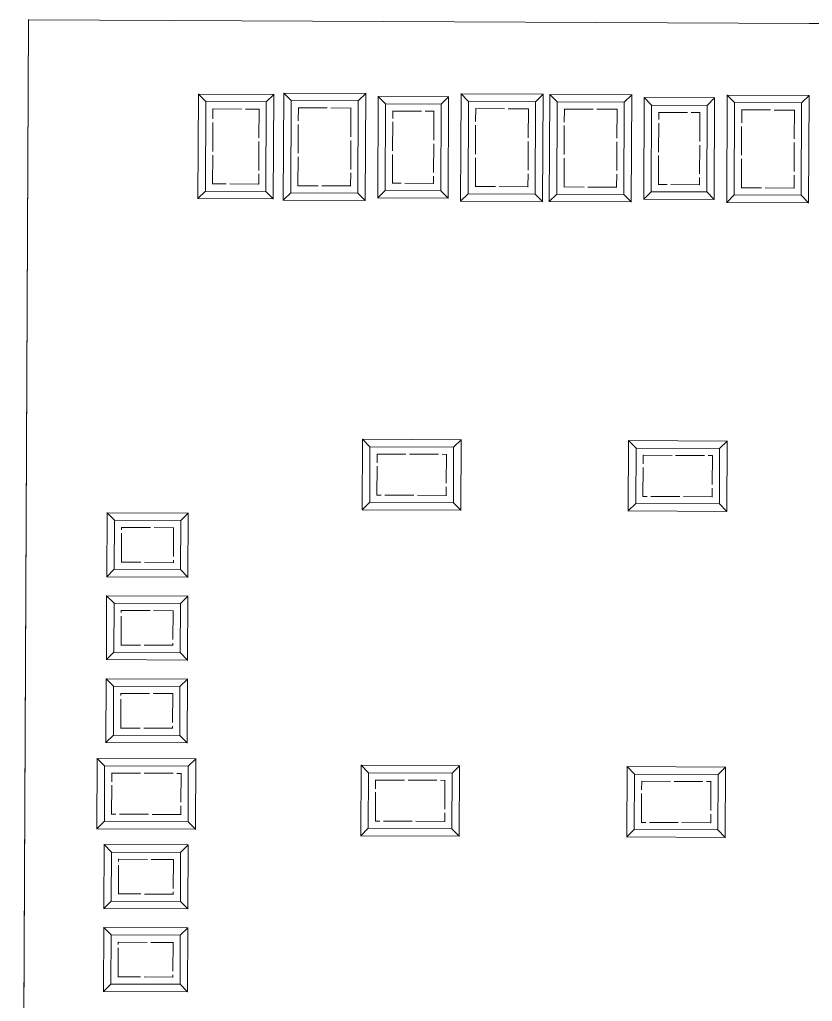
# Model space of a CAD drawing. Header units: metres. Extents: x 241585 to 241700, y 1156640 to 1156774.
# Drawn here: x 241585.2 to 241640.2, y 1156706 to 1156774 of the extents above; entities that cross this region are included whole.
import ezdxf

# ---------------------------------------------------------------- set-up
doc = ezdxf.new("R2010")
doc.units = ezdxf.units.M
doc.linetypes.add('DASHED', pattern=[2.25, 2, -0.25])
doc.layers.add('Velddata', color=7, linetype='Continuous')

# ---------------------------------------------------------------- blocks, each defined once
blk = doc.blocks.new('INVISIBLE')
at = {"color": 0, "linetype": 'Continuous', "lineweight": 9}
for p, q in [((-0.0125, 0), (0.0125, 0)), ((0, -0.0125), (0, 0.0125))]:
    blk.add_line(p, q, dxfattribs=at)

msp = doc.modelspace()

# ---------------------------------------------------------------- linework, layer by layer
at = {"layer": 'Velddata', "color": 1, "linetype": 'Continuous', "lineweight": 0}
for p, q in [((241585.484, 1156694.982, 29.43), (241585.848, 1156774.036, 29.43)), ((241585.848, 1156774.036, 29.43), (241640.003, 1156773.787, 29.43)), ((241687.937, 1156773.566, 29.43), (241640.003, 1156773.787, 29.43))]:
    msp.add_line(p, q, dxfattribs=at)
at = {"layer": 'Velddata', "color": 5, "linetype": 'Continuous', "lineweight": 0}
for p, q in [((241603.516, 1156761.525, 29.43), (241603.55, 1156768.955, 29.43)), ((241603.55, 1156768.955, 29.43), (241604.063, 1156768.437, 28.4)), ((241603.55, 1156768.955, 29.43), (241609.23, 1156768.929, 29.43)), ((241608.713, 1156768.416, 28.4), (241609.23, 1156768.929, 29.43)), ((241609.23, 1156768.929, 29.43), (241609.196, 1156761.499, 29.43)), ((241597.591, 1156761.652, 29.43), (241597.625, 1156768.882, 29.43)), ((241597.625, 1156768.882, 29.43), (241598.137, 1156768.365, 28.4)), ((241597.625, 1156768.882, 29.43), (241602.855, 1156768.858, 29.43)), ((241598.109, 1156762.165, 28.4), (241598.137, 1156768.365, 28.4)), ((241598.137, 1156768.365, 28.4), (241602.337, 1156768.345, 28.4)), ((241602.337, 1156768.345, 28.4), (241602.309, 1156762.145, 28.4)), ((241602.337, 1156768.345, 28.4), (241602.855, 1156768.858, 29.43)), ((241602.855, 1156768.858, 29.43), (241602.821, 1156761.628, 29.43)), ((241604.033, 1156762.038, 28.4), (241604.063, 1156768.437, 28.4)), ((241604.063, 1156768.437, 28.4), (241608.713, 1156768.416, 28.4)), ((241608.713, 1156768.416, 28.4), (241608.683, 1156762.016, 28.4)), ((241610.067, 1156761.695, 29.43), (241610.099, 1156768.725, 29.43)), ((241610.612, 1156768.207, 28.4), (241610.099, 1156768.725, 29.43)), ((241610.099, 1156768.725, 29.43), (241614.979, 1156768.702, 29.43)), ((241614.462, 1156768.19, 28.4), (241614.979, 1156768.702, 29.43)), ((241614.979, 1156768.702, 29.43), (241614.947, 1156761.672, 29.43)), ((241615.816, 1156761.468, 29.43), (241615.85, 1156768.898, 29.43)), ((241615.85, 1156768.898, 29.43), (241616.362, 1156768.381, 28.4)), ((241615.85, 1156768.898, 29.43), (241621.53, 1156768.872, 29.43)), ((241616.333, 1156761.981, 28.4), (241616.362, 1156768.381, 28.4)), ((241616.362, 1156768.381, 28.4), (241621.012, 1156768.359, 28.4)), ((241621.012, 1156768.359, 28.4), (241620.983, 1156761.959, 28.4)), ((241621.012, 1156768.359, 28.4), (241621.53, 1156768.872, 29.43)), ((241621.53, 1156768.872, 29.43), (241621.496, 1156761.442, 29.43)), ((241621.966, 1156761.44, 29.43), (241622, 1156768.87, 29.43)), ((241622.512, 1156768.352, 28.4), (241622, 1156768.87, 29.43)), ((241622, 1156768.87, 29.43), (241627.68, 1156768.844, 29.43)), ((241622.483, 1156761.953, 28.4), (241622.512, 1156768.352, 28.4)), ((241622.512, 1156768.352, 28.4), (241627.162, 1156768.331, 28.4)), ((241627.162, 1156768.331, 28.4), (241627.133, 1156761.931, 28.4)), ((241627.162, 1156768.331, 28.4), (241627.68, 1156768.844, 29.43)), ((241627.68, 1156768.844, 29.43), (241627.646, 1156761.414, 29.43)), ((241628.516, 1156761.61, 29.43), (241628.549, 1156768.64, 29.43)), ((241628.549, 1156768.64, 29.43), (241629.061, 1156768.122, 28.4)), ((241628.549, 1156768.64, 29.43), (241633.429, 1156768.617, 29.43)), ((241632.911, 1156768.105, 28.4), (241633.429, 1156768.617, 29.43)), ((241633.429, 1156768.617, 29.43), (241633.396, 1156761.587, 29.43)), ((241634.265, 1156761.383, 29.43), (241634.3, 1156768.813, 29.43)), ((241634.3, 1156768.813, 29.43), (241634.812, 1156768.296, 28.4)), ((241634.3, 1156768.813, 29.43), (241639.98, 1156768.787, 29.43)), ((241634.783, 1156761.896, 28.4), (241634.812, 1156768.296, 28.4)), ((241634.812, 1156768.296, 28.4), (241639.462, 1156768.274, 28.4)), ((241639.462, 1156768.274, 28.4), (241639.433, 1156761.875, 28.4)), ((241639.462, 1156768.274, 28.4), (241639.98, 1156768.787, 29.43)), ((241639.98, 1156768.787, 29.43), (241639.945, 1156761.357, 29.43)), ((241610.584, 1156762.207, 28.4), (241610.612, 1156768.207, 28.4)), ((241610.612, 1156768.207, 28.4), (241614.462, 1156768.19, 28.4)), ((241614.462, 1156768.19, 28.4), (241614.434, 1156762.19, 28.4)), ((241629.034, 1156762.122, 28.4), (241629.061, 1156768.122, 28.4)), ((241629.061, 1156768.122, 28.4), (241632.911, 1156768.105, 28.4)), ((241632.911, 1156768.105, 28.4), (241632.884, 1156762.105, 28.4)), ((241597.591, 1156761.652, 29.43), (241598.109, 1156762.165, 28.4)), ((241602.309, 1156762.145, 28.4), (241598.109, 1156762.165, 28.4)), ((241602.309, 1156762.145, 28.4), (241602.821, 1156761.628, 29.43)), ((241610.067, 1156761.695, 29.43), (241610.584, 1156762.207, 28.4)), ((241614.434, 1156762.19, 28.4), (241610.584, 1156762.207, 28.4)), ((241614.434, 1156762.19, 28.4), (241614.947, 1156761.672, 29.43)), ((241628.516, 1156761.61, 29.43), (241629.034, 1156762.122, 28.4)), ((241632.884, 1156762.105, 28.4), (241629.034, 1156762.122, 28.4)), ((241602.821, 1156761.628, 29.43), (241597.591, 1156761.652, 29.43)), ((241603.516, 1156761.525, 29.43), (241604.033, 1156762.038, 28.4)), ((241609.196, 1156761.499, 29.43), (241603.516, 1156761.525, 29.43)), ((241608.683, 1156762.016, 28.4), (241604.033, 1156762.038, 28.4)), ((241608.683, 1156762.016, 28.4), (241609.196, 1156761.499, 29.43)), ((241614.947, 1156761.672, 29.43), (241610.067, 1156761.695, 29.43)), ((241615.816, 1156761.468, 29.43), (241616.333, 1156761.981, 28.4)), ((241621.496, 1156761.442, 29.43), (241615.816, 1156761.468, 29.43)), ((241620.983, 1156761.959, 28.4), (241616.333, 1156761.981, 28.4)), ((241620.983, 1156761.959, 28.4), (241621.496, 1156761.442, 29.43)), ((241621.966, 1156761.44, 29.43), (241622.483, 1156761.953, 28.4)), ((241627.646, 1156761.414, 29.43), (241621.966, 1156761.44, 29.43)), ((241627.133, 1156761.931, 28.4), (241622.483, 1156761.953, 28.4)), ((241627.133, 1156761.931, 28.4), (241627.646, 1156761.414, 29.43)), ((241633.396, 1156761.587, 29.43), (241628.516, 1156761.61, 29.43)), ((241632.884, 1156762.105, 28.4), (241633.396, 1156761.587, 29.43)), ((241634.265, 1156761.383, 29.43), (241634.783, 1156761.896, 28.4)), ((241639.433, 1156761.875, 28.4), (241634.783, 1156761.896, 28.4)), ((241639.433, 1156761.875, 28.4), (241639.945, 1156761.357, 29.43)), ((241639.945, 1156761.357, 29.43), (241634.265, 1156761.383, 29.43)), ((241608.992, 1156740.074, 29.43), (241609.015, 1156744.954, 29.43)), ((241609.015, 1156744.954, 29.43), (241609.527, 1156744.437, 28.4)), ((241609.015, 1156744.954, 29.43), (241615.844, 1156744.923, 29.43)), ((241609.509, 1156740.587, 28.4), (241609.527, 1156744.437, 28.4)), ((241609.527, 1156744.437, 28.4), (241615.327, 1156744.41, 28.4)), ((241615.327, 1156744.41, 28.4), (241615.844, 1156744.923, 29.43)), ((241615.844, 1156744.923, 29.43), (241615.822, 1156740.043, 29.43)), ((241627.442, 1156739.99, 29.43), (241627.464, 1156744.869, 29.43)), ((241627.464, 1156744.869, 29.43), (241627.977, 1156744.352, 28.4)), ((241627.464, 1156744.869, 29.43), (241634.294, 1156744.838, 29.43)), ((241633.777, 1156744.325, 28.4), (241634.294, 1156744.838, 29.43)), ((241634.294, 1156744.838, 29.43), (241634.272, 1156739.958, 29.43)), ((241615.327, 1156744.41, 28.4), (241615.309, 1156740.56, 28.4)), ((241627.959, 1156740.502, 28.4), (241627.977, 1156744.352, 28.4)), ((241627.977, 1156744.352, 28.4), (241633.777, 1156744.325, 28.4)), ((241633.777, 1156744.325, 28.4), (241633.759, 1156740.475, 28.4)), ((241608.992, 1156740.074, 29.43), (241609.509, 1156740.587, 28.4)), ((241615.309, 1156740.56, 28.4), (241609.509, 1156740.587, 28.4)), ((241615.822, 1156740.043, 29.43), (241615.309, 1156740.56, 28.4)), ((241627.442, 1156739.99, 29.43), (241627.959, 1156740.502, 28.4)), ((241633.759, 1156740.475, 28.4), (241627.959, 1156740.502, 28.4)), ((241633.759, 1156740.475, 28.4), (241634.272, 1156739.958, 29.43)), ((241591.271, 1156735.431, 29.43), (241591.291, 1156739.861, 29.43)), ((241591.291, 1156739.861, 29.43), (241591.804, 1156739.344, 28.4)), ((241591.291, 1156739.861, 29.43), (241596.921, 1156739.835, 29.43)), ((241596.403, 1156739.322, 28.4), (241596.921, 1156739.835, 29.43)), ((241596.921, 1156739.835, 29.43), (241596.9, 1156735.405, 29.43)), ((241615.822, 1156740.043, 29.43), (241608.992, 1156740.074, 29.43)), ((241634.272, 1156739.958, 29.43), (241627.442, 1156739.99, 29.43)), ((241591.788, 1156735.944, 28.4), (241591.804, 1156739.344, 28.4)), ((241591.804, 1156739.344, 28.4), (241596.403, 1156739.322, 28.4)), ((241596.403, 1156739.322, 28.4), (241596.388, 1156735.922, 28.4)), ((241591.271, 1156735.431, 29.43), (241591.788, 1156735.944, 28.4)), ((241596.388, 1156735.922, 28.4), (241591.788, 1156735.944, 28.4)), ((241596.388, 1156735.922, 28.4), (241596.9, 1156735.405, 29.43)), ((241596.9, 1156735.405, 29.43), (241591.271, 1156735.431, 29.43)), ((241591.244, 1156729.681, 29.43), (241591.264, 1156734.111, 29.43)), ((241591.264, 1156734.111, 29.43), (241591.777, 1156733.594, 28.4)), ((241591.264, 1156734.111, 29.43), (241596.894, 1156734.085, 29.43)), ((241591.761, 1156730.194, 28.4), (241591.777, 1156733.594, 28.4)), ((241591.777, 1156733.594, 28.4), (241596.377, 1156733.572, 28.4)), ((241596.377, 1156733.572, 28.4), (241596.361, 1156730.173, 28.4)), ((241596.377, 1156733.572, 28.4), (241596.894, 1156734.085, 29.43)), ((241596.894, 1156734.085, 29.43), (241596.874, 1156729.655, 29.43)), ((241591.244, 1156729.681, 29.43), (241591.761, 1156730.194, 28.4)), ((241596.361, 1156730.173, 28.4), (241591.761, 1156730.194, 28.4)), ((241596.361, 1156730.173, 28.4), (241596.874, 1156729.655, 29.43)), ((241596.874, 1156729.655, 29.43), (241591.244, 1156729.681, 29.43)), ((241591.218, 1156723.931, 29.43), (241591.238, 1156728.361, 29.43)), ((241591.238, 1156728.361, 29.43), (241591.751, 1156727.844, 28.4)), ((241591.238, 1156728.361, 29.43), (241596.868, 1156728.335, 29.43)), ((241596.351, 1156727.823, 28.4), (241596.868, 1156728.335, 29.43)), ((241596.868, 1156728.335, 29.43), (241596.847, 1156723.905, 29.43)), ((241591.735, 1156724.444, 28.4), (241591.751, 1156727.844, 28.4)), ((241591.751, 1156727.844, 28.4), (241596.351, 1156727.823, 28.4)), ((241596.351, 1156727.823, 28.4), (241596.335, 1156724.423, 28.4)), ((241591.218, 1156723.931, 29.43), (241591.735, 1156724.444, 28.4)), ((241596.335, 1156724.423, 28.4), (241591.735, 1156724.444, 28.4)), ((241596.335, 1156724.423, 28.4), (241596.847, 1156723.905, 29.43)), ((241596.847, 1156723.905, 29.43), (241591.218, 1156723.931, 29.43)), ((241590.59, 1156717.959, 29.43), (241590.613, 1156722.839, 29.43)), ((241591.125, 1156722.322, 28.4), (241590.613, 1156722.839, 29.43)), ((241590.613, 1156722.839, 29.43), (241597.442, 1156722.807, 29.43)), ((241596.925, 1156722.295, 28.4), (241597.442, 1156722.807, 29.43)), ((241597.442, 1156722.807, 29.43), (241597.42, 1156717.927, 29.43)), ((241591.107, 1156718.472, 28.4), (241591.125, 1156722.322, 28.4)), ((241591.125, 1156722.322, 28.4), (241596.925, 1156722.295, 28.4)), ((241596.925, 1156722.295, 28.4), (241596.907, 1156718.445, 28.4)), ((241608.888, 1156717.475, 29.43), (241608.911, 1156722.355, 29.43)), ((241608.911, 1156722.355, 29.43), (241609.423, 1156721.837, 28.4)), ((241608.911, 1156722.355, 29.43), (241615.74, 1156722.323, 29.43)), ((241615.223, 1156721.811, 28.4), (241615.74, 1156722.323, 29.43)), ((241615.74, 1156722.323, 29.43), (241615.718, 1156717.443, 29.43)), ((241627.338, 1156717.39, 29.43), (241627.36, 1156722.27, 29.43)), ((241627.36, 1156722.27, 29.43), (241627.873, 1156721.752, 28.4)), ((241627.36, 1156722.27, 29.43), (241634.19, 1156722.238, 29.43)), ((241633.673, 1156721.726, 28.4), (241634.19, 1156722.238, 29.43)), ((241634.19, 1156722.238, 29.43), (241634.168, 1156717.358, 29.43)), ((241609.405, 1156717.987, 28.4), (241609.423, 1156721.837, 28.4)), ((241609.423, 1156721.837, 28.4), (241615.223, 1156721.811, 28.4)), ((241615.223, 1156721.811, 28.4), (241615.205, 1156717.961, 28.4)), ((241627.855, 1156717.902, 28.4), (241627.873, 1156721.752, 28.4)), ((241627.873, 1156721.752, 28.4), (241633.673, 1156721.726, 28.4)), ((241633.673, 1156721.726, 28.4), (241633.655, 1156717.876, 28.4)), ((241590.59, 1156717.959, 29.43), (241591.107, 1156718.472, 28.4)), ((241597.42, 1156717.927, 29.43), (241590.59, 1156717.959, 29.43)), ((241596.907, 1156718.445, 28.4), (241591.107, 1156718.472, 28.4)), ((241596.907, 1156718.445, 28.4), (241597.42, 1156717.927, 29.43)), ((241608.888, 1156717.475, 29.43), (241609.405, 1156717.987, 28.4)), ((241615.205, 1156717.961, 28.4), (241609.405, 1156717.987, 28.4)), ((241615.205, 1156717.961, 28.4), (241615.718, 1156717.443, 29.43)), ((241627.338, 1156717.39, 29.43), (241627.855, 1156717.902, 28.4)), ((241633.655, 1156717.876, 28.4), (241627.855, 1156717.902, 28.4)), ((241633.655, 1156717.876, 28.4), (241634.168, 1156717.358, 29.43)), ((241615.718, 1156717.443, 29.43), (241608.888, 1156717.475, 29.43)), ((241634.168, 1156717.358, 29.43), (241627.338, 1156717.39, 29.43)), ((241591.065, 1156712.432, 29.43), (241591.085, 1156716.862, 29.43)), ((241591.085, 1156716.862, 29.43), (241591.598, 1156716.344, 28.4)), ((241591.085, 1156716.862, 29.43), (241596.915, 1156716.835, 29.43)), ((241596.398, 1156716.322, 28.4), (241596.915, 1156716.835, 29.43)), ((241596.915, 1156716.835, 29.43), (241596.895, 1156712.405, 29.43)), ((241591.582, 1156712.944, 28.4), (241591.598, 1156716.344, 28.4)), ((241591.598, 1156716.344, 28.4), (241596.398, 1156716.322, 28.4)), ((241596.398, 1156716.322, 28.4), (241596.382, 1156712.922, 28.4)), ((241591.065, 1156712.432, 29.43), (241591.582, 1156712.944, 28.4)), ((241596.895, 1156712.405, 29.43), (241591.065, 1156712.432, 29.43)), ((241596.382, 1156712.922, 28.4), (241591.582, 1156712.944, 28.4)), ((241596.382, 1156712.922, 28.4), (241596.895, 1156712.405, 29.43)), ((241591.038, 1156706.682, 29.43), (241591.059, 1156711.112, 29.43)), ((241591.059, 1156711.112, 29.43), (241591.571, 1156710.594, 28.4)), ((241591.059, 1156711.112, 29.43), (241596.888, 1156711.085, 29.43)), ((241596.371, 1156710.572, 28.4), (241596.888, 1156711.085, 29.43)), ((241596.888, 1156711.085, 29.43), (241596.868, 1156706.655, 29.43)), ((241591.555, 1156707.194, 28.4), (241591.571, 1156710.594, 28.4)), ((241591.571, 1156710.594, 28.4), (241596.371, 1156710.572, 28.4)), ((241596.371, 1156710.572, 28.4), (241596.355, 1156707.172, 28.4)), ((241591.038, 1156706.682, 29.43), (241591.555, 1156707.194, 28.4)), ((241596.355, 1156707.172, 28.4), (241591.555, 1156707.194, 28.4)), ((241596.355, 1156707.172, 28.4), (241596.868, 1156706.655, 29.43)), ((241596.868, 1156706.655, 29.43), (241591.038, 1156706.682, 29.43))]:
    msp.add_line(p, q, dxfattribs=at)
at = {"layer": 'Velddata', "color": 6, "linetype": 'DASHED', "lineweight": 0}
for p, q in [((241598.611, 1156762.662, 28.4), (241598.635, 1156767.862, 28.4)), ((241598.635, 1156767.862, 28.4), (241601.835, 1156767.848, 28.4)), ((241601.835, 1156767.848, 28.4), (241601.811, 1156762.648, 28.4)), ((241604.535, 1156762.535, 28.4), (241604.56, 1156767.935, 28.4)), ((241604.56, 1156767.935, 28.4), (241608.21, 1156767.918, 28.4)), ((241608.21, 1156767.918, 28.4), (241608.185, 1156762.518, 28.4)), ((241611.086, 1156762.705, 28.4), (241611.109, 1156767.705, 28.4)), ((241611.109, 1156767.705, 28.4), (241613.959, 1156767.692, 28.4)), ((241613.959, 1156767.692, 28.4), (241613.936, 1156762.692, 28.4)), ((241616.835, 1156762.479, 28.4), (241616.86, 1156767.879, 28.4)), ((241616.86, 1156767.879, 28.4), (241620.51, 1156767.862, 28.4)), ((241620.51, 1156767.862, 28.4), (241620.485, 1156762.462, 28.4)), ((241622.985, 1156762.45, 28.4), (241623.01, 1156767.85, 28.4)), ((241623.01, 1156767.85, 28.4), (241626.66, 1156767.833, 28.4)), ((241626.66, 1156767.833, 28.4), (241626.635, 1156762.433, 28.4)), ((241629.536, 1156762.62, 28.4), (241629.559, 1156767.62, 28.4)), ((241629.559, 1156767.62, 28.4), (241632.409, 1156767.607, 28.4)), ((241632.409, 1156767.607, 28.4), (241632.386, 1156762.607, 28.4)), ((241635.285, 1156762.394, 28.4), (241635.31, 1156767.794, 28.4)), ((241635.31, 1156767.794, 28.4), (241638.96, 1156767.777, 28.4)), ((241638.96, 1156767.777, 28.4), (241638.935, 1156762.377, 28.4)), ((241601.811, 1156762.648, 28.4), (241598.611, 1156762.662, 28.4)), ((241608.185, 1156762.518, 28.4), (241604.535, 1156762.535, 28.4)), ((241613.936, 1156762.692, 28.4), (241611.086, 1156762.705, 28.4)), ((241620.485, 1156762.462, 28.4), (241616.835, 1156762.479, 28.4)), ((241626.635, 1156762.433, 28.4), (241622.985, 1156762.45, 28.4)), ((241632.386, 1156762.607, 28.4), (241629.536, 1156762.62, 28.4)), ((241638.935, 1156762.377, 28.4), (241635.285, 1156762.394, 28.4)), ((241610.012, 1156741.085, 28.4), (241610.025, 1156743.935, 28.4)), ((241610.025, 1156743.935, 28.4), (241614.825, 1156743.913, 28.4)), ((241614.825, 1156743.913, 28.4), (241614.812, 1156741.063, 28.4)), ((241628.462, 1156741, 28.4), (241628.475, 1156743.85, 28.4)), ((241628.475, 1156743.85, 28.4), (241633.275, 1156743.828, 28.4)), ((241633.275, 1156743.828, 28.4), (241633.261, 1156740.978, 28.4)), ((241614.812, 1156741.063, 28.4), (241610.012, 1156741.085, 28.4)), ((241633.261, 1156740.978, 28.4), (241628.462, 1156741, 28.4)), ((241592.29, 1156736.441, 28.4), (241592.301, 1156738.841, 28.4)), ((241592.301, 1156738.841, 28.4), (241595.901, 1156738.825, 28.4)), ((241595.901, 1156738.825, 28.4), (241595.89, 1156736.425, 28.4)), ((241595.89, 1156736.425, 28.4), (241592.29, 1156736.441, 28.4)), ((241592.264, 1156730.691, 28.4), (241592.275, 1156733.091, 28.4)), ((241592.275, 1156733.091, 28.4), (241595.875, 1156733.075, 28.4)), ((241595.875, 1156733.075, 28.4), (241595.864, 1156730.675, 28.4)), ((241595.864, 1156730.675, 28.4), (241592.264, 1156730.691, 28.4)), ((241592.237, 1156724.941, 28.4), (241592.248, 1156727.341, 28.4)), ((241592.248, 1156727.341, 28.4), (241595.848, 1156727.325, 28.4)), ((241595.848, 1156727.325, 28.4), (241595.837, 1156724.925, 28.4)), ((241595.837, 1156724.925, 28.4), (241592.237, 1156724.941, 28.4)), ((241591.61, 1156718.969, 28.4), (241591.623, 1156721.819, 28.4)), ((241591.623, 1156721.819, 28.4), (241596.423, 1156721.797, 28.4)), ((241596.423, 1156721.797, 28.4), (241596.41, 1156718.947, 28.4)), ((241609.908, 1156718.485, 28.4), (241609.921, 1156721.335, 28.4)), ((241609.921, 1156721.335, 28.4), (241614.721, 1156721.313, 28.4)), ((241614.721, 1156721.313, 28.4), (241614.708, 1156718.463, 28.4)), ((241628.357, 1156718.4, 28.4), (241628.371, 1156721.25, 28.4)), ((241628.371, 1156721.25, 28.4), (241633.171, 1156721.228, 28.4)), ((241633.171, 1156721.228, 28.4), (241633.157, 1156718.378, 28.4)), ((241596.41, 1156718.947, 28.4), (241591.61, 1156718.969, 28.4)), ((241614.708, 1156718.463, 28.4), (241609.908, 1156718.485, 28.4)), ((241633.157, 1156718.378, 28.4), (241628.357, 1156718.4, 28.4)), ((241592.084, 1156713.442, 28.4), (241592.095, 1156715.842, 28.4)), ((241592.095, 1156715.842, 28.4), (241595.895, 1156715.824, 28.4)), ((241595.895, 1156715.824, 28.4), (241595.884, 1156713.425, 28.4)), ((241595.884, 1156713.425, 28.4), (241592.084, 1156713.442, 28.4)), ((241592.058, 1156707.692, 28.4), (241592.069, 1156710.092, 28.4)), ((241592.069, 1156710.092, 28.4), (241595.869, 1156710.075, 28.4)), ((241595.869, 1156710.075, 28.4), (241595.858, 1156707.675, 28.4)), ((241595.858, 1156707.675, 28.4), (241592.058, 1156707.692, 28.4))]:
    msp.add_line(p, q, dxfattribs=at)
at = {"layer": 'Velddata', "color": 7, "linetype": 'Continuous', "lineweight": 5}
msp.add_polyline3d([(241585.848, 1156774.036, 29.43), (241640.003, 1156773.787, 29.43), (241687.937, 1156773.566, 29.43), (241688.447, 1156773.564, 29.43), (241699.627, 1156773.512, 29.43), (241699.2, 1156680.78, 29.43), (241585.229, 1156639.644, 29.43), (241585.302, 1156655.388, 29.43), (241585.305, 1156655.988, 29.43), (241585.484, 1156694.982, 29.43), (241585.848, 1156774.036, 29.43)], close=True, dxfattribs=at)

# ---------------------------------------------------------------- block references
at = {"layer": 'Velddata', "color": 1, "linetype": 'Continuous', "lineweight": 9}
for p in [(241585.848, 1156774.036, 29.43), (241640.003, 1156773.787, 29.43)]:
    msp.add_blockref('INVISIBLE', p, dxfattribs=at)
at = {"layer": 'Velddata', "color": 5, "linetype": 'Continuous', "lineweight": 9}
for p in [(241603.55, 1156768.955, 29.43), (241609.23, 1156768.929, 29.43), (241597.625, 1156768.882, 29.43), (241598.137, 1156768.365, 28.4), (241602.337, 1156768.345, 28.4), (241602.855, 1156768.858, 29.43), (241604.063, 1156768.437, 28.4), (241608.713, 1156768.416, 28.4), (241610.099, 1156768.725, 29.43), (241614.979, 1156768.702, 29.43), (241615.85, 1156768.898, 29.43), (241616.362, 1156768.381, 28.4), (241621.012, 1156768.359, 28.4), (241621.53, 1156768.872, 29.43), (241622, 1156768.87, 29.43), (241622.512, 1156768.352, 28.4), (241627.162, 1156768.331, 28.4), (241627.68, 1156768.844, 29.43), (241628.549, 1156768.64, 29.43), (241633.429, 1156768.617, 29.43), (241634.3, 1156768.813, 29.43), (241634.812, 1156768.296, 28.4), (241639.462, 1156768.274, 28.4), (241639.98, 1156768.787, 29.43), (241610.612, 1156768.207, 28.4), (241614.462, 1156768.19, 28.4), (241629.061, 1156768.122, 28.4), (241632.911, 1156768.105, 28.4), (241598.109, 1156762.165, 28.4), (241602.309, 1156762.145, 28.4), (241610.584, 1156762.207, 28.4), (241614.434, 1156762.19, 28.4), (241629.034, 1156762.122, 28.4), (241632.884, 1156762.105, 28.4), (241597.591, 1156761.652, 29.43), (241602.821, 1156761.628, 29.43), (241603.516, 1156761.525, 29.43), (241604.033, 1156762.038, 28.4), (241608.683, 1156762.016, 28.4), (241609.196, 1156761.499, 29.43), (241610.067, 1156761.695, 29.43), (241614.947, 1156761.672, 29.43), (241615.816, 1156761.468, 29.43), (241616.333, 1156761.981, 28.4), (241620.983, 1156761.959, 28.4), (241621.496, 1156761.442, 29.43), (241621.966, 1156761.44, 29.43), (241622.483, 1156761.953, 28.4), (241627.133, 1156761.931, 28.4), (241627.646, 1156761.414, 29.43), (241628.516, 1156761.61, 29.43), (241633.396, 1156761.587, 29.43), (241634.783, 1156761.896, 28.4), (241639.433, 1156761.875, 28.4), (241634.265, 1156761.383, 29.43), (241639.945, 1156761.357, 29.43), (241609.015, 1156744.954, 29.43), (241609.527, 1156744.437, 28.4), (241615.327, 1156744.41, 28.4), (241615.844, 1156744.923, 29.43), (241627.464, 1156744.869, 29.43), (241634.294, 1156744.838, 29.43), (241627.977, 1156744.352, 28.4), (241633.777, 1156744.325, 28.4), (241609.509, 1156740.587, 28.4), (241615.309, 1156740.56, 28.4), (241627.959, 1156740.502, 28.4), (241633.759, 1156740.475, 28.4), (241591.291, 1156739.861, 29.43), (241596.921, 1156739.835, 29.43), (241608.992, 1156740.074, 29.43), (241615.822, 1156740.043, 29.43), (241627.442, 1156739.99, 29.43), (241634.272, 1156739.958, 29.43), (241591.804, 1156739.344, 28.4), (241596.403, 1156739.322, 28.4), (241591.788, 1156735.944, 28.4), (241596.388, 1156735.922, 28.4), (241591.271, 1156735.431, 29.43), (241596.9, 1156735.405, 29.43), (241591.264, 1156734.111, 29.43), (241591.777, 1156733.594, 28.4), (241596.377, 1156733.572, 28.4), (241596.894, 1156734.085, 29.43), (241591.761, 1156730.194, 28.4), (241596.361, 1156730.173, 28.4), (241591.244, 1156729.681, 29.43), (241596.874, 1156729.655, 29.43), (241591.238, 1156728.361, 29.43), (241596.868, 1156728.335, 29.43), (241591.751, 1156727.844, 28.4), (241596.351, 1156727.823, 28.4), (241591.735, 1156724.444, 28.4), (241596.335, 1156724.423, 28.4), (241591.218, 1156723.931, 29.43), (241596.847, 1156723.905, 29.43), (241590.613, 1156722.839, 29.43), (241597.442, 1156722.807, 29.43), (241591.125, 1156722.322, 28.4), (241596.925, 1156722.295, 28.4), (241608.911, 1156722.355, 29.43), (241615.74, 1156722.323, 29.43), (241627.36, 1156722.27, 29.43), (241634.19, 1156722.238, 29.43), (241609.423, 1156721.837, 28.4), (241615.223, 1156721.811, 28.4), (241627.873, 1156721.752, 28.4), (241633.673, 1156721.726, 28.4), (241590.59, 1156717.959, 29.43), (241591.107, 1156718.472, 28.4), (241596.907, 1156718.445, 28.4), (241597.42, 1156717.927, 29.43), (241609.405, 1156717.987, 28.4), (241615.205, 1156717.961, 28.4), (241627.855, 1156717.902, 28.4), (241633.655, 1156717.876, 28.4), (241608.888, 1156717.475, 29.43), (241615.718, 1156717.443, 29.43), (241627.338, 1156717.39, 29.43), (241634.168, 1156717.358, 29.43), (241591.085, 1156716.862, 29.43), (241596.915, 1156716.835, 29.43), (241591.598, 1156716.344, 28.4), (241596.398, 1156716.322, 28.4), (241591.065, 1156712.432, 29.43), (241591.582, 1156712.944, 28.4), (241596.382, 1156712.922, 28.4), (241596.895, 1156712.405, 29.43), (241591.059, 1156711.112, 29.43), (241596.888, 1156711.085, 29.43), (241591.571, 1156710.594, 28.4), (241596.371, 1156710.572, 28.4), (241591.555, 1156707.194, 28.4), (241596.355, 1156707.172, 28.4), (241591.038, 1156706.682, 29.43), (241596.868, 1156706.655, 29.43)]:
    msp.add_blockref('INVISIBLE', p, dxfattribs=at)
at = {"layer": 'Velddata', "color": 6, "linetype": 'Continuous', "lineweight": 9}
for p in [(241598.635, 1156767.862, 28.4), (241601.835, 1156767.848, 28.4), (241604.56, 1156767.935, 28.4), (241608.21, 1156767.918, 28.4), (241611.109, 1156767.705, 28.4), (241613.959, 1156767.692, 28.4), (241616.86, 1156767.879, 28.4), (241620.51, 1156767.862, 28.4), (241623.01, 1156767.85, 28.4), (241626.66, 1156767.833, 28.4), (241629.559, 1156767.62, 28.4), (241632.409, 1156767.607, 28.4), (241635.31, 1156767.794, 28.4), (241638.96, 1156767.777, 28.4), (241598.611, 1156762.662, 28.4), (241601.811, 1156762.648, 28.4), (241604.535, 1156762.535, 28.4), (241608.185, 1156762.518, 28.4), (241611.086, 1156762.705, 28.4), (241613.936, 1156762.692, 28.4), (241616.835, 1156762.479, 28.4), (241620.485, 1156762.462, 28.4), (241622.985, 1156762.45, 28.4), (241626.635, 1156762.433, 28.4), (241629.536, 1156762.62, 28.4), (241632.386, 1156762.607, 28.4), (241635.285, 1156762.394, 28.4), (241638.935, 1156762.377, 28.4), (241610.025, 1156743.935, 28.4), (241614.825, 1156743.913, 28.4), (241628.475, 1156743.85, 28.4), (241633.275, 1156743.828, 28.4), (241610.012, 1156741.085, 28.4), (241614.812, 1156741.063, 28.4), (241628.462, 1156741, 28.4), (241633.261, 1156740.978, 28.4), (241592.301, 1156738.841, 28.4), (241595.901, 1156738.825, 28.4), (241592.29, 1156736.441, 28.4), (241595.89, 1156736.425, 28.4), (241592.275, 1156733.091, 28.4), (241595.875, 1156733.075, 28.4), (241592.264, 1156730.691, 28.4), (241595.864, 1156730.675, 28.4), (241592.248, 1156727.341, 28.4), (241595.848, 1156727.325, 28.4), (241592.237, 1156724.941, 28.4), (241595.837, 1156724.925, 28.4), (241591.623, 1156721.819, 28.4), (241596.423, 1156721.797, 28.4), (241609.921, 1156721.335, 28.4), (241614.721, 1156721.313, 28.4), (241628.371, 1156721.25, 28.4), (241633.171, 1156721.228, 28.4), (241591.61, 1156718.969, 28.4), (241596.41, 1156718.947, 28.4), (241609.908, 1156718.485, 28.4), (241614.708, 1156718.463, 28.4), (241628.357, 1156718.4, 28.4), (241633.157, 1156718.378, 28.4), (241592.095, 1156715.842, 28.4), (241595.895, 1156715.824, 28.4), (241592.084, 1156713.442, 28.4), (241595.884, 1156713.425, 28.4), (241592.069, 1156710.092, 28.4), (241595.869, 1156710.075, 28.4), (241592.058, 1156707.692, 28.4), (241595.858, 1156707.675, 28.4)]:
    msp.add_blockref('INVISIBLE', p, dxfattribs=at)

doc.saveas('drawing.dxf')
